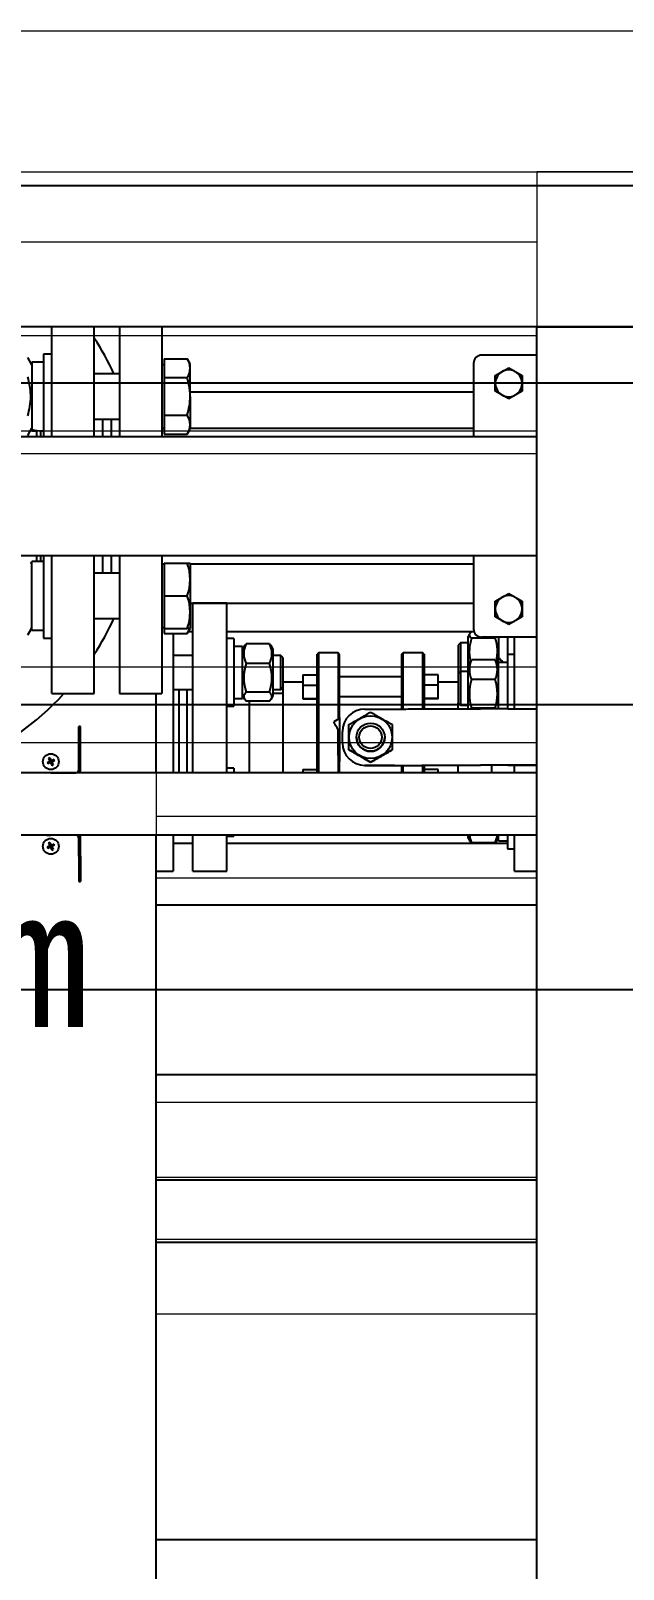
# Model space of a CAD drawing. Extents: x -681219 to -550379, y -242630 to -158199.
# Drawn here: x -644625 to -644415, y -222131 to -221586 of the extents above; entities that cross this region are included whole.
import ezdxf
from ezdxf.lldxf.tags import DXFTag

# ---------------------------------------------------------------- set-up
doc = ezdxf.new("R2010")
doc.units = 0
doc.header["$LTSCALE"] = 1000
doc.layers.get('0').update_dxf_attribs({"linetype": 'CONTINUOUS'})
for name, color, linetype in [('AAC0603001', 7, 'CONTINUOUS'), ('AAC1205501', 7, 'CONTINUOUS'), ('AAC1606501', 7, 'CONTINUOUS'), ('AAV0300602', 7, 'CONTINUOUS'), ('center', 253, 'CENTER2'), ('DV6_Default', 7, 'CONTINUOUS'), ('FAA01201', 7, 'CONTINUOUS'), ('FAA01601', 7, 'CONTINUOUS'), ('GAB01201', 7, 'CONTINUOUS'), ('GAB01601', 7, 'CONTINUOUS'), ('GAE01201', 7, 'CONTINUOUS'), ('GAE01601', 7, 'CONTINUOUS'), ('MYGL00710002', 7, 'CONTINUOUS'), ('MYGL00710003', 7, 'CONTINUOUS'), ('MYGL00710006', 7, 'CONTINUOUS'), ('MYGL00710020', 7, 'CONTINUOUS'), ('MYGL00710022', 7, 'CONTINUOUS'), ('MYGL00710058', 7, 'CONTINUOUS'), ('MYGL00710064', 7, 'CONTINUOUS'), ('MYGL011004001', 7, 'CONTINUOUS'), ('MYGL011014882', 7, 'CONTINUOUS'), ('MYGL011015892', 7, 'CONTINUOUS'), ('MYGL01110015', 7, 'CONTINUOUS'), ('S01010201512', 7, 'CONTINUOUS'), ('S01021003201', 7, 'CONTINUOUS'), ('S02010102', 7, 'CONTINUOUS'), ('S021204002', 7, 'CONTINUOUS'), ('SJGL011002221', 7, 'CONTINUOUS')]:
    doc.layers.add(name, color=color, linetype=linetype)
doc.layers.add('famsun', color=7, linetype='CONTINUOUS', lineweight=0)
tags = doc.linetypes.add('CENTER2', pattern=[28.575, 19.05, -3.175, 3.175, -3.175]).pattern_tags.tags
tags[10:11] = [DXFTag(74, 4), DXFTag(75, 0), DXFTag(340, '0'), DXFTag(46, 0.0), DXFTag(50, 0.0), DXFTag(44, 0.0), DXFTag(45, 0.0)]
tags[8:9] = [DXFTag(74, 4), DXFTag(75, 0), DXFTag(340, '0'), DXFTag(46, 0.0), DXFTag(50, 0.0), DXFTag(44, 0.0), DXFTag(45, 0.0)]
tags[6:7] = [DXFTag(74, 4), DXFTag(75, 0), DXFTag(340, '0'), DXFTag(46, 0.0), DXFTag(50, 0.0), DXFTag(44, 0.0), DXFTag(45, 0.0)]
tags[4:5] = [DXFTag(74, 4), DXFTag(75, 0), DXFTag(340, '0'), DXFTag(46, 0.0), DXFTag(50, 0.0), DXFTag(44, 0.0), DXFTag(45, 0.0)]

# ---------------------------------------------------------------- blocks, each defined once
blk = doc.blocks.new('MYGL007B0001XY_A-MYGL165_1_V_1', base_point=(16242.13, -1235.9))
at = {"color": 0, "linetype": 'ByBlock', "lineweight": -2}
for p, q in [((17982.13, -740.9), (14502.13, -740.9)), ((17982.13, -790.9), (14502.13, -790.9)), ((17372.13, -790.9), (17412.13, -790.9)), ((17412.13, -790.9), (17412.13, -1625.9)), ((17412.13, -815.9), (17780.13, -815.9)), ((17780.13, -848.9), (17412.13, -848.9)), ((17412.13, -882.9), (17780.13, -882.9)), ((17412.13, -890.9), (17780.13, -890.9)), ((17689.13, -966.4), (17412.13, -966.4)), ((17412.13, -993.4), (17689.13, -993.4)), ((17547.13, -993.4), (17547.13, -1445.83)), ((17547.13, -1019.4), (17412.13, -1019.4)), ((17412.13, -1041.4), (17547.13, -1041.4)), ((17412.13, -1120.9), (17547.13, -1120.9)), ((17547.13, -1147.4), (17412.13, -1147.4)), ((17412.13, -1169.4), (17547.13, -1169.4)), ((17412.13, -1195.9), (17547.13, -1195.9))]:
    blk.add_line(p, q, dxfattribs=at)
at = {"layer": 'center', "ltscale": 24.218851}
blk.add_line((14605.19, -865.9), (18153.88, -865.9), dxfattribs=at)
at = {"layer": 'center', "ltscale": 7.311829}
blk.add_line((16656.2, -979.9), (17700.88, -979.9), dxfattribs=at)
blk = doc.blocks.new('SJGL165-F')
at = {"layer": 'AAC0603001', "color": 7, "linetype": 'Continuous'}
for p, q in [((18299.6, -4298.09), (18304.38, -4295.33)), ((18299.6, -4300.85), (18299.6, -4298.09)), ((18304.38, -4295.33), (18309.17, -4298.09)), ((18309.17, -4298.09), (18309.17, -4300.85)), ((18299.6, -4303.61), (18299.6, -4300.85)), ((18304.38, -4306.38), (18299.6, -4303.61)), ((18309.17, -4303.61), (18304.38, -4306.38)), ((18309.17, -4300.85), (18309.17, -4303.61)), ((18299.6, -4378.09), (18304.38, -4375.33)), ((18299.6, -4380.85), (18299.6, -4378.09)), ((18304.38, -4375.33), (18309.17, -4378.09)), ((18309.17, -4378.09), (18309.17, -4380.85)), ((18299.6, -4383.61), (18299.6, -4380.85)), ((18304.38, -4386.38), (18299.6, -4383.61)), ((18309.17, -4383.61), (18304.38, -4386.38)), ((18309.17, -4380.85), (18309.17, -4383.61))]:
    blk.add_line(p, q, dxfattribs=at)
for centre, start, end in [((18304.38, -4300.85), 0, 180), ((18304.38, -4300.85), 180, 0), ((18304.38, -4380.85), 0, 180), ((18304.38, -4380.85), 180, 0)]:
    blk.add_arc(centre, 4.78, start, end, dxfattribs=at)
at = {"layer": 'AAC1205501', "color": 7, "linetype": 'Continuous'}
for p, q in [((18287.22, -4392.87), (18286.38, -4393.71)), ((18286.38, -4393.71), (18286.38, -4403.85)), ((18287.22, -4392.87), (18287.22, -4403.01)), ((18289.98, -4392.87), (18287.22, -4392.87)), ((18192.38, -4397.35), (18185.38, -4397.35)), ((18223.54, -4397.35), (18220.78, -4397.35)), ((18223.54, -4409.35), (18223.54, -4397.35)), ((18224.38, -4398.19), (18223.54, -4397.35)), ((18224.38, -4408.51), (18224.38, -4398.19)), ((18287.22, -4403.01), (18286.38, -4403.85)), ((18286.38, -4403.85), (18286.38, -4414.17)), ((18287.22, -4403.01), (18287.22, -4415.01)), ((18289.98, -4403.01), (18287.22, -4403.01)), ((18185.38, -4409.35), (18192.38, -4409.35)), ((18220.78, -4409.35), (18223.54, -4409.35)), ((18220.78, -4409.4), (18223.54, -4409.4)), ((18223.54, -4409.35), (18224.38, -4408.51)), ((18223.54, -4409.4), (18224.38, -4408.56)), ((18223.54, -4409.4), (18223.54, -4409.35)), ((18286.38, -4414.17), (18287.22, -4415.01)), ((18287.22, -4415.01), (18289.98, -4415.01))]:
    blk.add_line(p, q, dxfattribs=at)
at = {"layer": 'AAC1606501', "color": 7, "linetype": 'Continuous'}
for p, q in [((18182.18, -4292.12), (18190.35, -4292.12)), ((18182.18, -4292.12), (18182.18, -4298.81)), ((18191.38, -4293.91), (18190.35, -4292.12)), ((18166.38, -4297.5), (18157.38, -4297.5)), ((18182.18, -4294.25), (18181.38, -4294.25)), ((18191.38, -4305.5), (18191.38, -4293.91)), ((18182.18, -4298.81), (18190.35, -4298.81)), ((18182.18, -4298.81), (18182.18, -4312.18)), ((18191.38, -4305.5), (18191.38, -4317.08)), ((18157.38, -4313.5), (18166.38, -4313.5)), ((18182.18, -4312.18), (18190.35, -4312.18)), ((18182.18, -4312.18), (18182.18, -4318.87)), ((18181.38, -4316.75), (18182.18, -4316.75)), ((18182.18, -4318.87), (18190.35, -4318.87)), ((18190.35, -4318.87), (18191.38, -4317.08)), ((18166.38, -4368.21), (18157.38, -4368.21)), ((18182.18, -4364.96), (18181.38, -4364.96)), ((18182.18, -4364.62), (18190.35, -4364.62)), ((18182.18, -4364.62), (18182.18, -4376.21)), ((18190.35, -4364.62), (18191.38, -4364.62)), ((18191.38, -4364.62), (18191.38, -4387.79)), ((18182.18, -4376.21), (18190.35, -4376.21)), ((18182.18, -4376.21), (18182.18, -4387.79)), ((18157.38, -4384.21), (18166.38, -4384.21)), ((18181.38, -4387.46), (18182.18, -4387.46)), ((18182.18, -4387.79), (18190.35, -4387.79)), ((18182.18, -4387.79), (18182.18, -4389.58)), ((18182.18, -4389.58), (18190.35, -4389.58)), ((18191.38, -4387.79), (18190.35, -4387.79)), ((18190.35, -4389.58), (18191.38, -4387.79))]:
    blk.add_line(p, q, dxfattribs=at)
for centre, radius, start, end in [((18185.38, -4295.47), 5.99, 326.0429, 33.96), ((18185.38, -4315.53), 5.99, 326.0398, 33.9573), ((18174.51, -4370.42), 16.86, 339.9144, 20.0839), ((18174.51, -4382), 16.86, 339.9161, 20.0855), ((18185.38, -4386.24), 5.99, 326.0398, 344.7226)]:
    blk.add_arc(centre, radius, start, end, dxfattribs=at)
for points, knots in [([(18191.38, -4305.5), (18191.38, -4304.93), (18191.36, -4304.36), (18191.26, -4303.23), (18191.19, -4302.66), (18190.92, -4300.99), (18190.66, -4299.89), (18190.35, -4298.81)], [0, 0, 0, 0, 0.25, 0.25, 0.5, 0.5, 1, 1, 1, 1]), ([(18190.35, -4312.18), (18190.66, -4311.1), (18190.93, -4309.98), (18191.29, -4307.75), (18191.38, -4306.63), (18191.38, -4305.5)], [0, 0, 0, 0, 0.5, 0.5, 1, 1, 1, 1])]:
    blk.add_open_spline(points, degree=3, knots=knots, dxfattribs=at)
at = {"layer": 'AAV0300602', "color": 7, "linetype": 'Continuous'}
for p, q in [((18141.18, -4433.87), (18141.66, -4434.88)), ((18141.62, -4433.67), (18142.1, -4434.67)), ((18143.1, -4434.19), (18142.1, -4434.67)), ((18141.66, -4434.88), (18140.66, -4435.35)), ((18141.87, -4435.31), (18140.86, -4435.79)), ((18141.66, -4434.88), (18142.1, -4434.67)), ((18141.66, -4434.88), (18141.87, -4435.31)), ((18141.87, -4435.31), (18142.3, -4435.11)), ((18141.87, -4435.31), (18142.34, -4436.32)), ((18142.1, -4434.67), (18142.3, -4435.11)), ((18143.31, -4434.63), (18142.3, -4435.11)), ((18142.3, -4435.11), (18142.78, -4436.11)), ((18141.66, -4464.88), (18140.66, -4465.35)), ((18141.87, -4465.31), (18140.86, -4465.79)), ((18141.18, -4463.87), (18141.66, -4464.88)), ((18141.62, -4463.67), (18142.1, -4464.67)), ((18141.66, -4464.88), (18142.1, -4464.67)), ((18141.66, -4464.88), (18141.87, -4465.31)), ((18141.87, -4465.31), (18142.3, -4465.11)), ((18141.87, -4465.31), (18142.34, -4466.32)), ((18143.1, -4464.19), (18142.1, -4464.67)), ((18142.1, -4464.67), (18142.3, -4465.11)), ((18143.31, -4464.63), (18142.3, -4465.11)), ((18142.3, -4465.11), (18142.78, -4466.11))]:
    blk.add_line(p, q, dxfattribs=at)
for centre in [(18141.98, -4434.99), (18141.98, -4464.99)]:
    blk.add_circle(centre, 2.8, dxfattribs=at)
for centre, start, end in [((18146.07, -4443.62), 114.0661, 116.6059), ((18133.35, -4439.08), 24.0661, 26.6059), ((18150.61, -4430.91), 204.0661, 206.6059), ((18137.9, -4426.36), 294.0661, 296.6059), ((18150.61, -4460.91), 204.0661, 206.6059), ((18146.07, -4473.62), 114.0661, 116.6059), ((18137.9, -4456.36), 294.0661, 296.6059), ((18133.35, -4469.08), 24.0661, 26.6059)]:
    blk.add_arc(centre, 10.9, start, end, dxfattribs=at)
at = {"layer": 'DV6_Default', "color": 7, "linetype": 'CENTER2'}
blk.add_line((18567.04, -4515.85), (17620.63, -4515.85), dxfattribs=at)
at = {"layer": 'FAA01201', "color": 7, "linetype": 'Continuous'}
for p, q in [((18290.51, -4389.66), (18289.98, -4390.57)), ((18289.98, -4400.71), (18289.98, -4390.57)), ((18292.1, -4388.97), (18291.19, -4388.97)), ((18210.69, -4393.83), (18209.98, -4395.05)), ((18219.57, -4393.19), (18211.19, -4393.19)), ((18220.78, -4395.05), (18220.07, -4393.81)), ((18220.78, -4411.65), (18220.78, -4395.05)), ((18299.57, -4391.18), (18291.19, -4391.18)), ((18219.57, -4400.19), (18211.19, -4400.19)), ((18290.69, -4399.49), (18289.98, -4400.71)), ((18289.98, -4416.28), (18289.98, -4400.71)), ((18299.57, -4398.85), (18291.19, -4398.85)), ((18300.78, -4400.71), (18300.07, -4399.46)), ((18300.78, -4399.81), (18300.78, -4398.16)), ((18299.57, -4405.85), (18291.19, -4405.85)), ((18209.98, -4411.65), (18210.69, -4412.86)), ((18219.57, -4410.34), (18211.19, -4410.34)), ((18220.07, -4412.89), (18220.78, -4411.65)), ((18219.57, -4413.5), (18211.19, -4413.5)), ((18299.57, -4416), (18291.19, -4416)), ((18289.98, -4462.14), (18289.98, -4460.92)), ((18289.98, -4462.14), (18290.51, -4463.05)), ((18299.57, -4463.74), (18291.19, -4463.74)), ((18300.26, -4463.05), (18300.78, -4462.14))]:
    blk.add_line(p, q, dxfattribs=at)
for centre, radius, start, end in [((18218.48, -4396.69), 8.08, 154.3647, 205.6332), ((18212.29, -4396.69), 8.08, 334.3669, 25.6353), ((18306.16, -4396.13), 15.77, 161.703, 191.5089), ((18284.6, -4396.13), 15.77, 347.9324, 18.297), ((18226.96, -4405.27), 16.56, 162.1492, 197.8508), ((18203.81, -4405.27), 16.56, 342.1492, 17.8508), ((18298.48, -4402.35), 8.08, 154.3647, 205.6332), ((18292.29, -4402.35), 8.08, 334.3669, 25.6353), ((18306.96, -4410.92), 16.56, 162.1492, 197.8508), ((18283.81, -4410.92), 16.56, 342.1492, 17.8508), ((18300.07, -4459.89), 9.67, 186.153, 203.4089), ((18290.7, -4459.89), 9.67, 336.5912, 353.8141)]:
    blk.add_arc(centre, radius, start, end, dxfattribs=at)
for points, knots in [([(18291.19, -4388.97), (18290.95, -4389.15), (18290.75, -4389.33), (18290.53, -4389.61), (18290.48, -4389.7), (18290.41, -4389.89), (18290.39, -4389.98), (18290.39, -4390.26), (18290.46, -4390.45), (18290.74, -4390.82), (18290.95, -4391), (18291.19, -4391.18)], [0, 0, 0, 0, 0.25, 0.25, 0.375, 0.375, 0.5, 0.5, 0.75, 0.75, 1, 1, 1, 1]), ([(18211.19, -4410.34), (18210.95, -4410.6), (18210.74, -4410.86), (18210.46, -4411.39), (18210.39, -4411.65), (18210.39, -4412.05), (18210.41, -4412.19), (18210.48, -4412.46), (18210.53, -4412.59), (18210.74, -4412.98), (18210.95, -4413.24), (18211.19, -4413.5)], [0, 0, 0, 0, 0.25, 0.25, 0.5, 0.5, 0.625, 0.625, 0.75, 0.75, 1, 1, 1, 1]), ([(18219.57, -4413.5), (18219.82, -4413.24), (18220.02, -4412.98), (18220.3, -4412.46), (18220.38, -4412.19), (18220.38, -4411.79), (18220.36, -4411.66), (18220.29, -4411.39), (18220.23, -4411.26), (18220.02, -4410.86), (18219.82, -4410.6), (18219.57, -4410.34)], [0, 0, 0, 0, 0.25, 0.25, 0.5, 0.5, 0.625, 0.625, 0.75, 0.75, 1, 1, 1, 1]), ([(18291.19, -4463.74), (18290.95, -4463.56), (18290.75, -4463.38), (18290.57, -4463.14), (18290.53, -4463.09), (18290.5, -4463.03)], [0, 0, 0, 0, 0.25, 0.25, 0.3200384, 0.3200384, 0.3200384, 0.3200384]), ([(18300.26, -4463.03), (18300.23, -4463.09), (18300.2, -4463.14), (18300.02, -4463.38), (18299.82, -4463.56), (18299.57, -4463.74)], [0.6799616, 0.6799616, 0.6799616, 0.6799616, 0.75, 0.75, 1, 1, 1, 1])]:
    blk.add_open_spline(points, degree=3, knots=knots, dxfattribs=at)
for points in [[(18299.57, -4391.18), (18299.72, -4391.07), (18299.85, -4390.96), (18299.97, -4390.85)], [(18210.65, -4393.89), (18210.79, -4393.66), (18210.97, -4393.42), (18211.19, -4393.19)], [(18219.57, -4393.19), (18219.79, -4393.42), (18219.98, -4393.65), (18220.11, -4393.89)], [(18290.65, -4399.55), (18290.79, -4399.31), (18290.97, -4399.08), (18291.19, -4398.85)], [(18299.57, -4398.85), (18299.79, -4399.08), (18299.98, -4399.31), (18300.11, -4399.55)]]:
    blk.add_open_spline(points, degree=3, dxfattribs=at)
at = {"layer": 'FAA01601', "color": 7, "linetype": 'Continuous'}
for p, q in [((18135.28, -4294.25), (18133.78, -4291.64)), ((18133.78, -4319.35), (18135.28, -4316.75)), ((18135.28, -4364.96), (18134.85, -4364.21)), ((18133.78, -4390.06), (18134.85, -4388.21)), ((18134.85, -4388.21), (18135.28, -4387.46))]:
    blk.add_line(p, q, dxfattribs=at)
blk.add_open_spline([(18133.78, -4312.43), (18134.1, -4311.3), (18134.38, -4310.14), (18134.75, -4307.83), (18134.85, -4306.67), (18134.85, -4304.91), (18134.82, -4304.32), (18134.73, -4303.14), (18134.65, -4302.56), (18134.37, -4300.82), (18134.1, -4299.69), (18133.78, -4298.57)], degree=3, knots=[0, 0, 0, 0, 0.25, 0.25, 0.5, 0.5, 0.625, 0.625, 0.75, 0.75, 1, 1, 1, 1], dxfattribs=at)
at = {"layer": 'GAB01201', "color": 7, "linetype": 'Continuous'}
for p, q in [((18303.88, -4390.85), (18303.88, -4397.01)), ((18206.88, -4391.35), (18204.38, -4391.35)), ((18206.88, -4391.35), (18206.88, -4415.35)), ((18303.88, -4397.01), (18303.88, -4416.26)), ((18306.38, -4397.01), (18303.88, -4397.01)), ((18204.38, -4415.35), (18206.88, -4415.35)), ((18206.88, -4437.31), (18204.38, -4437.31)), ((18206.88, -4437.31), (18206.88, -4438.92)), ((18204.38, -4461.31), (18206.88, -4461.31)), ((18204.38, -4461.36), (18206.88, -4461.36)), ((18206.88, -4460.92), (18206.88, -4461.31)), ((18206.88, -4461.31), (18206.88, -4461.36)), ((18303.88, -4460.92), (18303.88, -4465.84)), ((18303.88, -4465.84), (18306.38, -4465.84))]:
    blk.add_line(p, q, dxfattribs=at)
at = {"layer": 'GAB01601', "color": 7, "linetype": 'Continuous'}
for p, q in [((18139.38, -4290.5), (18139.38, -4319.85)), ((18142.38, -4290.5), (18139.38, -4290.5)), ((18139.38, -4361.85), (18139.38, -4391.21)), ((18139.38, -4391.21), (18142.38, -4391.21))]:
    blk.add_line(p, q, dxfattribs=at)
at = {"layer": 'GAE01201', "color": 7, "linetype": 'Continuous'}
for p, q in [((18300.78, -4390.85), (18300.78, -4398.16)), ((18209.98, -4394.15), (18206.88, -4394.15)), ((18209.98, -4412.55), (18209.98, -4394.15)), ((18300.78, -4416.26), (18300.78, -4399.81)), ((18303.88, -4399.81), (18300.78, -4399.81)), ((18207.57, -4412.55), (18209.98, -4412.55)), ((18300.78, -4463.04), (18300.78, -4460.92)), ((18300.78, -4463.04), (18303.88, -4463.04))]:
    blk.add_line(p, q, dxfattribs=at)
for centre, major_axis, ratio, start_param, end_param in [((18303.43, -4398.87), (-9.15, 9.15), 0.107777, 1.386428, 1.565332), ((18209.53, -4403.35), (-7.17, -7.17), 0.805418, 0.60103, 0.678036)]:
    blk.add_ellipse(centre, major_axis=major_axis, ratio=ratio, start_param=start_param, end_param=end_param, dxfattribs=at)
at = {"layer": 'GAE01601', "color": 7, "linetype": 'Continuous'}
for p, q in [((18135.28, -4293.3), (18135.28, -4317.18)), ((18139.38, -4293.3), (18135.28, -4293.3)), ((18135.28, -4317.68), (18135.28, -4317.18)), ((18135.28, -4317.68), (18135.28, -4317.7)), ((18135.28, -4317.7), (18135.88, -4317.7)), ((18138.78, -4317.7), (18139.38, -4317.7)), ((18135.28, -4388.41), (18135.28, -4364.01)), ((18139.38, -4364.01), (18135.28, -4364.01)), ((18135.28, -4388.41), (18139.38, -4388.41))]:
    blk.add_line(p, q, dxfattribs=at)
for centre, start, end in [((18138.78, -4305.5), 253.3305, 270), ((18135.88, -4305.5), 267.179, 276.8238)]:
    blk.add_arc(centre, 12.2, start, end, dxfattribs=at)
at = {"layer": 'MYGL00710002', "color": 7, "linetype": 'Continuous'}
for p, q in [((18313.88, -4290.85), (18294.88, -4290.85)), ((18291.88, -4293.85), (18291.88, -4314.02)), ((18291.88, -4314.02), (18291.88, -4316.33)), ((18291.88, -4316.33), (18291.88, -4319.85)), ((18291.88, -4361.85), (18291.88, -4365.37)), ((18291.88, -4365.37), (18291.88, -4367.69)), ((18291.88, -4367.69), (18291.88, -4387.85)), ((18313.88, -4390.85), (18294.88, -4390.85))]:
    blk.add_line(p, q, dxfattribs=at)
for centre, start, end in [((18294.88, -4293.85), 90, 180), ((18313.88, -4293.85), 80.4059, 90), ((18294.88, -4387.85), 180, 270), ((18313.88, -4387.85), 270, 279.5941)]:
    blk.add_arc(centre, 3, start, end, dxfattribs=at)
at = {"layer": 'MYGL00710003', "color": 7, "linetype": 'Continuous'}
for p, q in [((21224.38, -4230.85), (17744.38, -4230.85)), ((21224.38, -4280.85), (17744.38, -4280.85))]:
    blk.add_line(p, q, dxfattribs=at)
at = {"layer": 'MYGL00710006', "color": 7, "linetype": 'Continuous'}
for p, q in [((18314.38, -5115.85), (18314.38, -4280.85)), ((18314.38, -4280.85), (18354.38, -4280.85))]:
    blk.add_line(p, q, dxfattribs=at)
at = {"layer": 'MYGL00710020', "color": 7, "linetype": 'Continuous'}
for p, q in [((18179.38, -4438.92), (18179.38, -4410.85)), ((18179.38, -4913.35), (18179.38, -4460.92))]:
    blk.add_line(p, q, dxfattribs=at)
at = {"layer": 'MYGL00710022', "color": 7, "linetype": 'Continuous'}
for p, q in [((18191.38, -4303.85), (18291.88, -4303.85)), ((18191.38, -4378.85), (18291.88, -4378.85))]:
    blk.add_line(p, q, dxfattribs=at)
at = {"layer": 'MYGL00710058', "color": 7, "linetype": 'Continuous'}
for p, q in [((18314.38, -4319.85), (17819.38, -4319.85)), ((17819.38, -4361.85), (18314.38, -4361.85))]:
    blk.add_line(p, q, dxfattribs=at)
at = {"layer": 'MYGL00710064', "color": 7, "linetype": 'Continuous'}
for p, q in [((18166.38, -4280.85), (18166.38, -4319.85)), ((18181.38, -4280.85), (18181.38, -4319.85)), ((18163.38, -4313.5), (18163.38, -4319.85)), ((18163.38, -4361.85), (18163.38, -4368.21)), ((18166.38, -4361.85), (18166.38, -4410.85)), ((18181.38, -4361.85), (18181.38, -4410.85)), ((18166.38, -4410.85), (18181.38, -4410.85))]:
    blk.add_line(p, q, dxfattribs=at)
at = {"layer": 'MYGL011004001', "color": 7, "linetype": 'Continuous'}
for p, q in [((18182.18, -4316.85), (18181.38, -4316.85)), ((18291.88, -4316.85), (18191.38, -4316.85)), ((18181.38, -4364.85), (18182.18, -4364.85)), ((18191.73, -4364.85), (18291.88, -4364.85))]:
    blk.add_line(p, q, dxfattribs=at)
at = {"layer": 'MYGL011014882', "color": 7, "linetype": 'Continuous'}
for p, q in [((18314.38, -4583.35), (18179.38, -4583.35)), ((18179.38, -4605.35), (18314.38, -4605.35))]:
    blk.add_line(p, q, dxfattribs=at)
at = {"layer": 'MYGL011015892', "color": 7, "linetype": 'Continuous'}
for p, q in [((18314.38, -4438.92), (18104.38, -4438.92)), ((18104.38, -4460.92), (18314.38, -4460.92))]:
    blk.add_line(p, q, dxfattribs=at)
at = {"layer": 'MYGL01110015', "color": 7, "linetype": 'Continuous'}
for p, q in [((18190.77, -4388.85), (18192.38, -4388.85)), ((18204.38, -4388.85), (18292.05, -4388.85)), ((18185.38, -4463.85), (18192.38, -4463.85)), ((18204.38, -4463.85), (18303.88, -4463.85)), ((18314.38, -4710.85), (18179.38, -4710.85))]:
    blk.add_line(p, q, dxfattribs=at)
at = {"layer": 'S01010201512', "color": 7, "linetype": 'Continuous'}
for p, q in [((18192.38, -4438.92), (18192.38, -4378.85)), ((18204.38, -4378.85), (18192.38, -4378.85)), ((18204.38, -4438.92), (18204.38, -4378.85)), ((18306.38, -4416.26), (18306.38, -4390.85)), ((18236.88, -4396.35), (18236.38, -4396.85)), ((18236.88, -4396.35), (18236.88, -4438.92)), ((18243.88, -4396.35), (18236.88, -4396.35)), ((18243.88, -4396.35), (18243.88, -4419.99)), ((18244.38, -4396.85), (18243.88, -4396.35)), ((18266.88, -4396.35), (18266.38, -4396.85)), ((18266.88, -4416.32), (18266.88, -4396.35)), ((18273.88, -4396.35), (18266.88, -4396.35)), ((18273.88, -4416.31), (18273.88, -4396.35)), ((18274.38, -4396.85), (18273.88, -4396.35)), ((18236.38, -4438.92), (18236.38, -4396.85)), ((18244.38, -4419.27), (18244.38, -4396.85)), ((18266.38, -4396.85), (18266.38, -4416.32)), ((18274.38, -4396.85), (18274.38, -4416.31)), ((18231.38, -4406.85), (18224.38, -4406.85)), ((18231.38, -4404.19), (18231.38, -4407.91)), ((18231.38, -4404.19), (18236.38, -4404.19)), ((18266.38, -4404.93), (18244.38, -4404.93)), ((18279.38, -4404.19), (18274.38, -4404.19)), ((18279.38, -4407.91), (18279.38, -4404.19)), ((18286.38, -4406.85), (18279.38, -4406.85)), ((18190.38, -4438.92), (18190.38, -4409.4)), ((18224.38, -4410.85), (18220.78, -4410.85)), ((18224.38, -4438.92), (18224.38, -4408.56)), ((18231.38, -4407.91), (18231.38, -4412.65)), ((18231.38, -4407.91), (18236.38, -4407.91)), ((18231.38, -4412.65), (18231.38, -4412.66)), ((18231.38, -4412.65), (18236.38, -4412.65)), ((18231.38, -4412.66), (18236.38, -4412.66)), ((18244.38, -4411.94), (18266.38, -4411.94)), ((18279.38, -4407.91), (18274.38, -4407.91)), ((18279.38, -4412.65), (18274.38, -4412.65)), ((18279.38, -4412.66), (18274.38, -4412.66)), ((18279.38, -4412.65), (18279.38, -4407.91)), ((18279.38, -4412.66), (18279.38, -4412.65)), ((18212.38, -4438.92), (18212.38, -4413.5)), ((18253.38, -4416.32), (18263.85, -4416.32)), ((18270.87, -4416.31), (18294.37, -4416.27)), ((18286.38, -4416.28), (18286.38, -4414.17)), ((18304.03, -4416.26), (18314.38, -4416.26)), ((18244.15, -4419.84), (18242.3, -4420.91)), ((18243.88, -4419.99), (18242.3, -4420.9)), ((18244.15, -4419.84), (18243.88, -4419.99)), ((18243.88, -4423.65), (18244.07, -4423.96)), ((18243.88, -4432.14), (18243.88, -4423.65)), ((18244.38, -4419.27), (18244.15, -4419.27)), ((18244.15, -4419.27), (18244.15, -4419.84)), ((18244.38, -4419.28), (18244.15, -4419.28)), ((18244.15, -4419.84), (18244.15, -4419.84)), ((18244.38, -4419.28), (18244.38, -4419.27)), ((18244.38, -4419.28), (18244.38, -4434.95)), ((18247.68, -4430.76), (18247.68, -4421.87)), ((18263.08, -4421.87), (18263.08, -4430.76)), ((18244.07, -4423.96), (18244.15, -4423.92)), ((18244.15, -4423.92), (18244.15, -4431.68)), ((18245.38, -4428.32), (18245.38, -4424.32)), ((18245.38, -4428.32), (18245.38, -4428.32)), ((18250.38, -4426.31), (18250.38, -4426.31)), ((18260.38, -4426.31), (18260.38, -4426.31)), ((18244.15, -4431.69), (18243.66, -4432.53)), ((18243.88, -4432.14), (18243.66, -4432.53)), ((18243.66, -4432.53), (18243.88, -4432.65)), ((18244.15, -4431.68), (18243.88, -4432.14)), ((18243.88, -4432.65), (18243.88, -4438.92)), ((18243.88, -4432.65), (18244.15, -4432.81)), ((18244.15, -4431.68), (18244.15, -4431.69)), ((18244.15, -4432.81), (18244.15, -4434.94)), ((18231.38, -4437.76), (18231.38, -4438.92)), ((18231.38, -4437.76), (18236.38, -4437.76)), ((18244.15, -4434.94), (18244.38, -4434.95)), ((18244.38, -4438.92), (18244.38, -4434.95)), ((18253.38, -4436.32), (18263.85, -4436.32)), ((18263.85, -4436.32), (18253.38, -4436.32)), ((18255.38, -4435.21), (18255.38, -4435.2)), ((18266.38, -4436.32), (18266.38, -4438.92)), ((18266.88, -4438.92), (18266.88, -4436.32)), ((18270.87, -4436.31), (18294.37, -4436.27)), ((18297, -4436.27), (18273.51, -4436.31)), ((18273.88, -4438.92), (18273.88, -4436.31)), ((18274.38, -4436.31), (18274.38, -4438.92)), ((18279.38, -4437.76), (18274.38, -4437.76)), ((18279.38, -4438.92), (18279.38, -4437.76)), ((18286.38, -4438.92), (18286.38, -4436.29)), ((18298.38, -4438.92), (18298.38, -4436.27)), ((18304.03, -4436.26), (18314.38, -4436.26)), ((18314.38, -4436.26), (18304.03, -4436.26)), ((18306.38, -4438.92), (18306.38, -4436.26)), ((18192.38, -4473.85), (18192.38, -4460.92)), ((18204.38, -4473.85), (18204.38, -4460.92)), ((18306.38, -4473.85), (18306.38, -4460.92)), ((18192.38, -4473.85), (18204.38, -4473.85)), ((18306.38, -4473.85), (18314.38, -4473.85))]:
    blk.add_line(p, q, dxfattribs=at)
for radius in [7.6, 5, 4]:
    blk.add_circle((18255.38, -4426.31), radius, dxfattribs=at)
for centre, radius, start, end in [((18253.38, -4424.32), 8, 90, 180), ((18253.38, -4428.32), 8, 180, 270), ((18253.38, -4428.32), 8, 180, 270), ((18255.38, -4426.31), 5, 180, 0)]:
    blk.add_arc(centre, radius, start, end, dxfattribs=at)
for centre, major_axis, ratio, start_param, end_param in [((18263.85, -4416.31), (8, 0), 0.001048, 4.712389, 5.784024), ((18304.03, -4416.27), (-11, 0), 0.001048, 4.712389, 5.784024), ((18245.43, -4426.35), (-17.32, 30), 0.000454, -1.480747, -1.388425), ((18263.85, -4436.31), (8, 0), 0.001048, 4.712389, 5.784024), ((18263.85, -4436.31), (11, 0), 0.001048, 4.712389, 5.784024), ((18304.03, -4436.27), (11, 0), 0.001048, 1.570796, 2.642431), ((18304.03, -4436.27), (-8, 0), 0.001048, 4.712389, 5.784024)]:
    blk.add_ellipse(centre, major_axis=major_axis, ratio=ratio, start_param=start_param, end_param=end_param, dxfattribs=at)
for points, knots in [([(18247.68, -4421.87), (18248.28, -4421.52), (18248.9, -4421.16), (18249.86, -4420.61), (18250.19, -4420.42), (18250.86, -4420.03), (18251.2, -4419.84), (18251.86, -4419.45), (18252.2, -4419.26), (18252.86, -4418.88), (18253.2, -4418.68), (18254.16, -4418.13), (18254.78, -4417.77), (18255.38, -4417.42)], [0, 0, 0, 0, 0.25, 0.25, 0.375, 0.375, 0.5, 0.5, 0.625, 0.625, 0.75, 0.75, 1, 1, 1, 1]), ([(18255.38, -4417.42), (18255.98, -4417.77), (18256.6, -4418.12), (18257.56, -4418.68), (18257.89, -4418.87), (18258.56, -4419.26), (18258.89, -4419.45), (18259.56, -4419.83), (18259.9, -4420.03), (18260.56, -4420.41), (18260.89, -4420.6), (18261.86, -4421.16), (18262.48, -4421.52), (18263.08, -4421.87)], [0, 0, 0, 0, 0.25, 0.25, 0.375, 0.375, 0.5, 0.5, 0.625, 0.625, 0.75, 0.75, 1, 1, 1, 1]), ([(18247.68, -4430.76), (18248.28, -4431.11), (18248.9, -4431.46), (18249.86, -4432.02), (18250.18, -4432.2), (18250.84, -4432.59), (18251.18, -4432.78), (18252.19, -4433.37), (18252.85, -4433.75), (18254.16, -4434.5), (18254.78, -4434.86), (18255.38, -4435.21)], [0, 0, 0, 0, 0.25, 0.25, 0.375, 0.375, 0.5, 0.5, 0.75, 0.75, 1, 1, 1, 1]), ([(18255.38, -4435.2), (18254.78, -4434.86), (18254.16, -4434.5), (18253.2, -4433.94), (18252.87, -4433.75), (18252.2, -4433.37), (18251.87, -4433.18), (18251.2, -4432.79), (18250.87, -4432.6), (18250.2, -4432.21), (18249.87, -4432.02), (18248.9, -4431.46), (18248.29, -4431.11), (18247.68, -4430.76)], [0, 0, 0, 0, 0.25, 0.25, 0.375, 0.375, 0.5, 0.5, 0.625, 0.625, 0.75, 0.75, 1, 1, 1, 1]), ([(18263.08, -4430.76), (18262.48, -4431.11), (18261.87, -4431.46), (18260.91, -4432.01), (18260.59, -4432.2), (18259.92, -4432.58), (18259.58, -4432.78), (18258.57, -4433.36), (18257.91, -4433.74), (18256.61, -4434.5), (18255.99, -4434.86), (18255.38, -4435.2)], [0, 0, 0, 0, 0.25, 0.25, 0.375, 0.375, 0.5, 0.5, 0.75, 0.75, 1, 1, 1, 1]), ([(18255.38, -4435.21), (18255.98, -4434.86), (18256.6, -4434.5), (18257.56, -4433.95), (18257.89, -4433.76), (18258.56, -4433.37), (18258.89, -4433.18), (18259.56, -4432.79), (18259.9, -4432.6), (18260.56, -4432.22), (18260.89, -4432.03), (18261.86, -4431.47), (18262.48, -4431.11), (18263.08, -4430.76)], [0, 0, 0, 0, 0.25, 0.25, 0.375, 0.375, 0.5, 0.5, 0.625, 0.625, 0.75, 0.75, 1, 1, 1, 1])]:
    blk.add_open_spline(points, degree=3, knots=knots, dxfattribs=at)
at = {"layer": 'S01021003201', "color": 7, "linetype": 'Continuous'}
for p, q in [((18142.38, -4319.85), (18142.38, -4280.85)), ((18157.38, -4319.85), (18157.38, -4280.85)), ((18160.38, -4319.85), (18160.38, -4313.5)), ((18136.88, -4317.66), (18136.88, -4319.85)), ((18138.38, -4319.85), (18138.38, -4317.44)), ((18136.88, -4361.85), (18136.88, -4364.01)), ((18138.38, -4364.01), (18138.38, -4361.85)), ((18142.38, -4410.85), (18142.38, -4361.85)), ((18157.38, -4410.85), (18157.38, -4361.85)), ((18160.38, -4368.21), (18160.38, -4361.85)), ((18142.38, -4410.85), (18157.38, -4410.85))]:
    blk.add_line(p, q, dxfattribs=at)
for start, end in [(24.7647, 32.7986), (327.2014, 335.2353), (222.5574, 317.4426)]:
    blk.add_arc((18070.38, -4340.85), 103.5, start, end, dxfattribs=at)
at = {"layer": 'S02010102', "color": 7, "linetype": 'Continuous'}
for p, q in [((18185.38, -4389.58), (18185.38, -4438.92)), ((18187.38, -4409.4), (18187.38, -4438.92)), ((18185.38, -4460.92), (18185.38, -4473.85)), ((18179.38, -4473.85), (18185.38, -4473.85))]:
    blk.add_line(p, q, dxfattribs=at)
at = {"layer": 'S021204002', "color": 7, "linetype": 'Continuous'}
for p, q in [((18151.88, -4431.49), (18151.88, -4422.49)), ((18152.48, -4422.49), (18151.88, -4422.49)), ((18152.48, -4431.49), (18152.48, -4422.49)), ((18151.88, -4437.89), (18151.88, -4431.49)), ((18152.48, -4437.89), (18152.48, -4431.49)), ((18141.98, -4438.89), (18150.88, -4438.89)), ((18150.88, -4461.09), (18141.98, -4461.09)), ((18151.88, -4468.49), (18151.88, -4462.09)), ((18152.48, -4468.49), (18152.48, -4462.09)), ((18151.88, -4468.49), (18151.88, -4477.49)), ((18152.48, -4468.49), (18152.48, -4477.49)), ((18151.88, -4477.49), (18152.48, -4477.49))]:
    blk.add_line(p, q, dxfattribs=at)
for centre, radius, start, end in [((18141.98, -4449.99), 11.1, 90, 94.2716), ((18150.88, -4437.89), 1, 270, 0), ((18150.88, -4437.89), 1.6, 319.8889, 0), ((18141.98, -4449.99), 11.1, 259.9842, 270), ((18150.88, -4462.09), 1, 0, 90), ((18150.88, -4462.09), 1.6, 0, 46.9475)]:
    blk.add_arc(centre, radius, start, end, dxfattribs=at)
at = {"layer": 'SJGL011002221', "color": 7, "linetype": 'Continuous'}
for p, q in [((18314.38, -4485.85), (18179.38, -4485.85)), ((18179.38, -4545.85), (18314.38, -4545.85))]:
    blk.add_line(p, q, dxfattribs=at)
at = {"color": 3, "insert": (17589.79, -4479.1), "char_height": 50, "width": 4100.8924, "attachment_point": 1}
blk.add_mtext('{\\fSimSun|b0|i0|c134|p2;排水口\\fISOCPEUR|b0|i0|c0|p34;DN50\\fSimSun|b0|i0|c134|p2;=113mm}', dxfattribs=at)

msp = doc.modelspace()

# ---------------------------------------------------------------- block references
msp.add_blockref('SJGL165-F', (-662759.7996, -217409.6891))
at = {"layer": 'famsun', "xscale": -1}
msp.add_blockref('MYGL007B0001XY_A-MYGL165_1_V_1', (-643275.4172, -222080.5414), dxfattribs=at)

doc.saveas('drawing.dxf')
